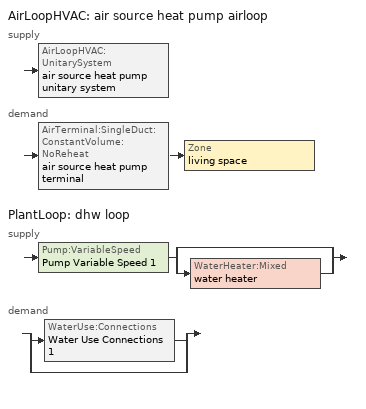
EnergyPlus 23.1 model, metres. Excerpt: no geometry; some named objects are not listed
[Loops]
AirLoopHVAC 'air source heat pump airloop'
 supply: AirLoopHVAC:UnitarySystem 'air source heat pump unitary system'
 demand: AirTerminal:SingleDuct:ConstantVolume:NoReheat 'air source heat pump terminal' > Zone 'living space'
PlantLoop 'dhw loop'
 supply: Pump:VariableSpeed 'Pump Variable Speed 1' > split
  | bypass
  | WaterHeater:Mixed 'water heater'
 demand: split
  | WaterUse:Connections 'Water Use Connections 1'
  | bypass
[ZoneControl:Thermostat]
living space Thermostat: Zone or ZoneList=living space; Control Type Schedule=living space Thermostat Schedule; Control 1=living space temperature setpoint; Temperature Difference Between Cutout And Setpoint {deltaC}=0
[ThermostatSetpoint:DualSetpoint]
living space temperature setpoint: Heating Setpoint Temperature Schedule=heating setpoint; Cooling Setpoint Temperature Schedule=cooling setpoint
[AirTerminal:SingleDuct:ConstantVolume:NoReheat]
air source heat pump terminal: Availability Schedule=Always On Discrete; Maximum Air Flow Rate {m3/s}=0.820717
[Zone equipment]
living space: air source heat pump terminal
[AirLoopHVAC]
air source heat pump airloop: Design Supply Air Flow Rate {m3/s}=0.820717; Design Return Air Flow Fraction of Supply Air Flow=1
[Sizing:System]
air source heat pump airloop: Type of Load to Size On=Sensible; Design Outdoor Air Flow Rate {m3/s}=Autosize; Central Heating Maximum System Air Flow Ratio=0.3; Preheat Design Temperature {C}=7; Preheat Design Humidity Ratio {kgWater/kgDryAir}=0.008; Precool Design Temperature {C}=12.8; Precool Design Humidity Ratio {kgWater/kgDryAir}=0.008; Central Cooling Design Supply Air Temperature {C}=12.8; Central Heating Design Supply Air Temperature {C}=16.7; Type of Zone Sum to Use=NonCoincident; 100% Outdoor Air in Cooling=Yes; 100% Outdoor Air in Heating=Yes; Central Cooling Design Supply Air Humidity Ratio {kgWater/kgDryAir}=0.0085; Central Heating Design Supply Air Humidity Ratio {kgWater/kgDryAir}=0.008; Cooling Supply Air Flow Rate Method=DesignDay; Cooling Supply Air Flow Rate {m3/s}=0; Cooling Supply Air Flow Rate Per Floor Area {m3/s-m2}=0.00996765; Cooling Fraction of Autosized Cooling Supply Air Flow Rate=1; Cooling Supply Air Flow Rate Per Unit Cooling Capacity {m3/s-W}=3.94755e-05; Heating Supply Air Flow Rate Method=DesignDay; Heating Supply Air Flow Rate {m3/s}=0; Heating Supply Air Flow Rate Per Floor Area {m3/s-m2}=0.00996765; Heating Fraction of Autosized Heating Supply Air Flow Rate=1; Heating Fraction of Autosized Cooling Supply Air Flow Rate=1; Heating Supply Air Flow Rate Per Unit Heating Capacity {m3/s-W}=3.15882e-05; System Outdoor Air Method=ZoneSum; Zone Maximum Outdoor Air Fraction=1; Cooling Design Capacity Method=CoolingDesignCapacity; Cooling Design Capacity {W}=Autosize; Cooling Design Capacity Per Floor Area {W/m2}=234.7; Fraction of Autosized Cooling Design Capacity=1; Heating Design Capacity Method=HeatingDesignCapacity; Heating Design Capacity {W}=Autosize; Heating Design Capacity Per Floor Area {W/m2}=157; Fraction of Autosized Heating Design Capacity=1; Central Cooling Capacity Control Method=OnOff; Occupant Diversity=Autosize
[AvailabilityManager:Scheduled]
air source heat pump airloop Availability Manager: Schedule=Always On Discrete
[AirLoopHVAC:UnitarySystem]
air source heat pump unitary system: Control Type=Load; Controlling Zone or Thermostat Location=living space; Dehumidification Control Type=None; Availability Schedule=Always On Discrete; Supply Fan=air source heat pump supply fan; Fan Placement=BlowThrough; Supply Air Fan Operating Mode Schedule=air source heat pump auto fan schedule; Heating Coil=air source heat pump htg coil; DX Heating Coil Sizing Ratio=1; Cooling Coil=air source heat pump clg coil; Use DOAS DX Cooling Coil=No; Minimum Supply Air Temperature {C}=2; Latent Load Control=SensibleOnlyLoadControl; Supplemental Heating Coil=air source heat pump backup htg coil; Cooling Supply Air Flow Rate Method=SupplyAirFlowRate; Cooling Supply Air Flow Rate {m3/s}=0.820717; Heating Supply Air Flow Rate Method=SupplyAirFlowRate; Heating Supply Air Flow Rate {m3/s}=0.684324; No Load Supply Air Flow Rate {m3/s}=0; Maximum Supply Air Temperature {C}=93.3333; Maximum Outdoor Dry-Bulb Temperature for Supplemental Heater Operation {C}=4.44444; Maximum Cycling Rate {cycles/hr}=2.5; Heat Pump Time Constant {s}=60; Fraction of On-Cycle Power Use=0.01; Heat Pump Fan Delay Time {s}=60; Ancillary On-Cycle Electric Power {W}=0; Ancillary Off-Cycle Electric Power {W}=0
[Fan:SystemModel]
air source heat pump supply fan: Availability Schedule=Always On Discrete; Design Maximum Air Flow Rate {m3/s}=0.820717; Speed Control Method=Discrete; Electric Power Minimum Flow Rate Fraction=0.2; Design Pressure Rise {Pa}=794.58; Motor Efficiency=1; Motor In Air Stream Fraction=1; Design Electric Power Consumption {W}=Autosize; Design Power Sizing Method=TotalEfficiencyAndPressure; Electric Power Per Unit Flow Rate {W/(m3/s)}=840; Electric Power Per Unit Flow Rate Per Unit Pressure {W/((m3/s)-Pa)}=1.66667; Fan Total Efficiency=0.75; Motor Loss Radiative Fraction=0; Number of Speeds=2; Speed Flow Fraction 1=0.83381; Speed Electric Power Fraction 1=0.5797; Speed Flow Fraction 2=1; Speed Electric Power Fraction 2=1
[Coil:Heating:DX:SingleSpeed]
air source heat pump htg coil: Availability Schedule=Always On Discrete; Gross Rated Heating Capacity {W}=16347.5; Gross Rated Heating COP {W/W}=3.72967; Rated Air Flow Rate {m3/s}=0.842627; Rated Supply Fan Power Per Volume Flow Rate 2017 {W/(m3/s)}=773.3; Rated Supply Fan Power Per Volume Flow Rate 2023 {W/(m3/s)}=934.4; Heating Capacity Function of Temperature Curve=Heat-CAP-fT1; Heating Capacity Function of Flow Fraction Curve=Heat-CAP-fFF1; Energy Input Ratio Function of Temperature Curve=Heat-EIR-fT1; Energy Input Ratio Function of Flow Fraction Curve=Heat-EIR-fFF1; Part Load Fraction Correlation Curve=Heat-PLF-fPLR1; Defrost Energy Input Ratio Function of Temperature Curve=Defrosteir; Minimum Outdoor Dry-Bulb Temperature for Compressor Operation {C}=-17.7778; Maximum Outdoor Dry-Bulb Temperature for Defrost Operation {C}=4.44444; Crankcase Heater Capacity {W}=50; Maximum Outdoor Dry-Bulb Temperature for Crankcase Heater Operation {C}=10; Defrost Strategy=ReverseCycle; Defrost Control=Timed; Defrost Time Period Fraction=0.166667; Resistive Defrost Heater Capacity {W}=2000
[Coil:Cooling:DX:SingleSpeed]
air source heat pump clg coil: Availability Schedule=Always On Discrete; Gross Rated Total Cooling Capacity {W}=16347.5; Gross Rated Sensible Heat Ratio=0.730007; Gross Rated Cooling COP {W/W}=4.28506; Rated Air Flow Rate {m3/s}=0.864784; Rated Evaporator Fan Power Per Volume Flow Rate 2017 {W/(m3/s)}=773.3; Rated Evaporator Fan Power Per Volume Flow Rate 2023 {W/(m3/s)}=934.4; Total Cooling Capacity Function of Temperature Curve=Cool-CAP-fT1; Total Cooling Capacity Function of Flow Fraction Curve=Cool-CAP-fFF1; Energy Input Ratio Function of Temperature Curve=Cool-EIR-fT1; Energy Input Ratio Function of Flow Fraction Curve=Cool-EIR-fFF1; Part Load Fraction Correlation Curve=Cool-PLF-fPLR1; Minimum Outdoor Dry-Bulb Temperature for Compressor Operation {C}=-25; Nominal Time for Condensate Removal to Begin {s}=1000; Ratio of Initial Moisture Evaporation Rate and Steady State Latent Capacity=1.5; Maximum Cycling Rate {cycles/hr}=3; Latent Capacity Time Constant {s}=45; Condenser Type=AirCooled; Evaporative Condenser Effectiveness=0.9; Evaporative Condenser Air Flow Rate {m3/s}=Autosize; Evaporative Condenser Pump Rated Power Consumption {W}=Autosize; Crankcase Heater Capacity {W}=50; Maximum Outdoor Dry-Bulb Temperature for Crankcase Heater Operation {C}=10; Basin Heater Capacity {W/K}=0; Basin Heater Setpoint Temperature {C}=2
[Coil:Heating:Electric]
air source heat pump backup htg coil: Availability Schedule=Always On Discrete; Efficiency=1; Nominal Capacity {W}=8854.56
[PlantLoop]
dhw loop: Fluid Type=Water; Plant Equipment Operation Scheme=dhw loop Operation Schemes; Maximum Loop Temperature {C}=100; Minimum Loop Temperature {C}=0; Maximum Loop Flow Rate {m3/s}=0.01; Minimum Loop Flow Rate {m3/s}=0; Plant Loop Volume {m3}=0.003; Load Distribution Scheme=Optimal; Plant Loop Demand Calculation Scheme=SingleSetpoint; Common Pipe Simulation=None
[Sizing:Plant]
dhw loop: Loop Type=Heating; Design Loop Exit Temperature {C}=52.6667; Loop Design Temperature Difference {deltaC}=5.55556; Sizing Option=NonCoincident; Zone Timesteps in Averaging Window=1; Coincident Sizing Factor Mode=None
[Pump:VariableSpeed]
Pump Variable Speed 1: Design Maximum Flow Rate {m3/s}=0.01; Design Pump Head {Pa}=1; Design Power Consumption {W}=0; Motor Efficiency=1; Fraction of Motor Inefficiencies to Fluid Stream=0; Coefficient 1 of the Part Load Performance Curve=0; Coefficient 2 of the Part Load Performance Curve=1; Coefficient 3 of the Part Load Performance Curve=0; Coefficient 4 of the Part Load Performance Curve=0; Design Minimum Flow Rate {m3/s}=0; Pump Control Type=Intermittent; Skin Loss Radiative Fraction=0.5; Design Power Sizing Method=PowerPerFlowPerPressure; Design Electric Power per Unit Flow Rate {W/(m3/s)}=348701.1; Design Shaft Power per Unit Flow Rate per Unit Head {W/((m3/s)-Pa)}=1.28205; Design Minimum Flow Rate Fraction=0
[WaterHeater:Mixed]
water heater: Tank Volume {m3}=0.170344; Setpoint Temperature Schedule=water heater setpoint; Deadband Temperature Difference {deltaC}=2; Maximum Temperature Limit {C}=99; Heater Control Type=Cycle; Heater Maximum Capacity {W}=5500.06; Heater Minimum Capacity {W}=0; Heater Ignition Minimum Flow Rate {m3/s}=0; Heater Ignition Delay {s}=0; Heater Fuel Type=Electricity; Heater Thermal Efficiency=1; Off Cycle Parasitic Fuel Consumption Rate {W}=0; Off Cycle Parasitic Fuel Type=Electricity; Off Cycle Parasitic Heat Fraction to Tank=0; On Cycle Parasitic Fuel Consumption Rate {W}=0; On Cycle Parasitic Fuel Type=Electricity; On Cycle Parasitic Heat Fraction to Tank=0; Ambient Temperature Indicator=Zone; Ambient Temperature Zone=garage; Off Cycle Loss Coefficient to Ambient Temperature {W/K}=1.16351; Off Cycle Loss Fraction to Zone=1; On Cycle Loss Coefficient to Ambient Temperature {W/K}=1.16351; On Cycle Loss Fraction to Zone=1; Use Side Effectiveness=1; Source Side Effectiveness=1; Use Side Design Flow Rate {m3/s}=Autosize; Source Side Design Flow Rate {m3/s}=Autosize; Indirect Water Heating Recovery Time {hr}=1.5; Source Side Flow Control Mode=IndirectHeatPrimarySetpoint
[WaterHeater:Sizing]
water heater: Design Mode=PeakDraw; Time Storage Can Meet Peak Draw {hr}=0.538503; Time for Tank Recovery {hr}=0; Nominal Tank Volume for Autosizing Plant Connections {m3}=1
[SetpointManager:Scheduled]
Setpoint Manager Scheduled 1: Control Variable=Temperature; Schedule=dhw temp
[WaterUse:Connections]
Water Use Connections 1: Drain Water Heat Exchanger Type=None; Drain Water Heat Exchanger Destination=Plant; Water Use Equipment Name 1=dhw fixtures; Water Use Equipment Name 2=dhw distribution waste; Water Use Equipment Name 3=clothes washer; Water Use Equipment Name 4=dishwasher
[WaterUse:Equipment]
Name | Peak Flow Rate {m3/s} | Flow Rate Fraction Schedule | Target Temperature Schedule
dhw fixtures | 2.02716e-05 | hot_water_fixtures | mixed water temperature schedule
dhw distribution waste | 6.02416e-06 | hot_water_fixtures | mixed water temperature schedule
clothes washer | 7.03231e-06 | hot_water_clothes_washer
dishwasher | 5.22416e-06 | hot_water_dishwasher
[PlantEquipmentOperationSchemes]
dhw loop Operation Schemes: Control Scheme Object Type 1=PlantEquipmentOperation:HeatingLoad; Control Scheme Name 1=dhw loop Heating Operation Scheme; Control Scheme Schedule Name 1=Always On Discrete
[PlantEquipmentOperation:HeatingLoad]
dhw loop Heating Operation Scheme: Load Range Lower Limit 1 {W}=0; Load Range Upper Limit 1 {W}=1000000000; Range Equipment List Name 1=dhw loop Heating Equipment List
[PlantEquipmentList]
dhw loop Heating Equipment List: WaterHeater:Mixed, water heater
[EnergyManagementSystem:GlobalVariable]
air_source_heat_pump_airloop_0_DZ_T
air_source_heat_pump_airloop_0_DZ_W
air_source_heat_pump_airloop_0_RetCondToDZ
air_source_heat_pump_airloop_0_RetCondToRP
air_source_heat_pump_airloop_0_RetLatLkToRP
air_source_heat_pump_airloop_0_RetSensLkToRP
air_source_heat_pump_airloop_0_SupCondToDZ
air_source_heat_pump_airloop_0_SupCondToLv
air_source_heat_pump_airloop_0_SupLatLkToDZ
air_source_heat_pump_airloop_0_SupLatLkToLv
air_source_heat_pump_airloop_0_SupSensLkToDZ
air_source_heat_pump_airloop_0_SupSensLkToLv
air_source_heat_pump_airloop_0_ZoneMixDZToLv
air_source_heat_pump_airloop_0_ZoneMixLvToDZ
air_source_heat_pump_airloop_AH_MFR
air_source_heat_pump_airloop_AH_Tout
air_source_heat_pump_airloop_AH_VFR
air_source_heat_pump_airloop_AH_Wout
air_source_heat_pump_airloop_Fan_RTF
air_source_heat_pump_airloop_RA_T
air_source_heat_pump_airloop_Ra_W
[EnergyManagementSystem:InternalVariable]
air_source_heat_pump_airloop_max_sup_fan_mfr: Internal Data Index Key=air source heat pump supply fan; Internal Data Type=Fan Maximum Mass Flow Rate
[EnergyManagementSystem:Sensor]
Name | Output:Variable or Output:Meter Index Key | Output:Variable or Output:Meter
airflow_tin_s | living space | Zone Mean Air Temperature
airflow_tt_s | living space | Zone Outdoor Air Drybulb Temperature
airflow_win_s | living space | Zone Air Humidity Ratio
air_source_heat_pump_airloop_AH_MFR_s | Node 7 | System Node Mass Flow Rate
air_source_heat_pump_airloop_AH_Tout_s | Node 7 | System Node Temperature
air_source_heat_pump_airloop_AH_VFR_s | Node 7 | System Node Current Density Volume Flow Rate
air_source_heat_pump_airloop_AH_Wout_s | Node 7 | System Node Humidity Ratio
air_source_heat_pump_airloop_Fan_RTF_s | air source heat pump supply fan | Fan Runtime Fraction Speed 1
air_source_heat_pump_airloop_Fan_RTF_s_1 | air source heat pump supply fan | Fan Runtime Fraction Speed 2
air_source_heat_pump_airloop_RA_T_s | Node 10 | System Node Temperature
air_source_heat_pump_airloop_Ra_W_s | Node 10 | System Node Humidity Ratio
air_source_heat_pump_backup_htg_coil_s | air source heat pump backup htg coil | Heating Coil Heating Energy
air_source_heat_pump_clg_coil_s | air source heat pump clg coil | Cooling Coil Total Cooling Energy
air_source_heat_pump_htg_coil_s | air source heat pump htg coil | Heating Coil Heating Energy
air_source_heat_pump_supply_fan_s | air source heat pump supply fan | Fan Electricity Energy
clg_load_liv |  | Cooling:EnergyTransfer:Zone:LIVING SPACE
clg_load_tot |  | Cooling:EnergyTransfer
clg_sp_s | cooling setpoint | Schedule Value
clothes_dryer_exhaust_0_sch_s | clothes_dryer | Schedule Value
cool_season | cooling season schedule | Schedule Value
fixedwindow_shading_coefficient | trans schedule winter=0.85 summer=0.7 | Schedule Value
htg_load_liv |  | Heating:EnergyTransfer:Zone:LIVING SPACE
htg_load_tot |  | Heating:EnergyTransfer
htg_sp_s | heating setpoint | Schedule Value
mech_vent_bath_fan_0_sch_s | mech vent bath fan 0 schedule | Schedule Value
mech_vent_range_fan_0_sch_s | mech vent range fan 0 schedule | Schedule Value
natural_vent_s | natural vent schedule | Schedule Value
out_pb_s |  | Site Outdoor Air Barometric Pressure
out_wt_s |  | Site Outdoor Air Humidity Ratio
site_vw_s |  | Site Wind Speed
water_heater_energy | water heater | Water Heater Electricity Rate
water_heater_off_cycle_parasitic | water heater | Water Heater Off Cycle Parasitic Electricity Rate
water_heater_on_cycle_parasitic | water heater | Water Heater On Cycle Parasitic Electricity Rate
zone_clg_unmet_s | living space | Zone Cooling Setpoint Not Met Time
zone_htg_unmet_s | living space | Zone Heating Setpoint Not Met Time
[EnergyManagementSystem:Actuator]
Name | Actuated Component Unique | Actuated Component Type | Actuated Component Control Type
air_source_heat_pump_airloop_0_RetCondToDZ_equip_act | air_source_heat_pump_airloop_0_RetCondToDZ equip | OtherEquipment | Power Level
air_source_heat_pump_airloop_0_RetCondToRP_equip_act | air_source_heat_pump_airloop_0_RetCondToRP equip | OtherEquipment | Power Level
air_source_heat_pump_airloop_0_RetLatLkToRP_equip_act | air_source_heat_pump_airloop_0_RetLatLkToRP equip | OtherEquipment | Power Level
air_source_heat_pump_airloop_0_RetSensLkToRP_equip_act | air_source_heat_pump_airloop_0_RetSensLkToRP equip | OtherEquipment | Power Level
air_source_heat_pump_airloop_0_SupCondToDZ_equip_act | air_source_heat_pump_airloop_0_SupCondToDZ equip | OtherEquipment | Power Level
air_source_heat_pump_airloop_0_SupCondToLv_equip_act | air_source_heat_pump_airloop_0_SupCondToLv equip | OtherEquipment | Power Level
air_source_heat_pump_airloop_0_SupLatLkToDZ_equip_act | air_source_heat_pump_airloop_0_SupLatLkToDZ equip | OtherEquipment | Power Level
air_source_heat_pump_airloop_0_SupLatLkToLv_equip_act | air_source_heat_pump_airloop_0_SupLatLkToLv equip | OtherEquipment | Power Level
air_source_heat_pump_airloop_0_SupSensLkToDZ_equip_act | air_source_heat_pump_airloop_0_SupSensLkToDZ equip | OtherEquipment | Power Level
air_source_heat_pump_airloop_0_SupSensLkToLv_equip_act | air_source_heat_pump_airloop_0_SupSensLkToLv equip | OtherEquipment | Power Level
air_source_heat_pump_airloop_0_ZoneMixDZToLv_mix_act | air_source_heat_pump_airloop_0_ZoneMixDZToLv mix | ZoneMixing | Air Exchange Flow Rate
air_source_heat_pump_airloop_0_ZoneMixLvToDZ_mix_act | air_source_heat_pump_airloop_0_ZoneMixLvToDZ mix | ZoneMixing | Air Exchange Flow Rate
fixedwindow0_actuator | Window1 | Surface | View Factor To Ground
fixedwindow1_actuator | Window2 | Surface | View Factor To Ground
fixedwindow2_actuator | Window3 | Surface | View Factor To Ground
fixedwindow3_actuator | Window4 | Surface | View Factor To Ground
fixedwindow4_actuator | Window5 | Surface | View Factor To Ground
fixedwindow5_actuator | Window6 | Surface | View Factor To Ground
fixedwindow6_actuator | Window7 | Surface | View Factor To Ground
fixedwindow7_actuator | Window8 | Surface | View Factor To Ground
fixedwindow8_actuator | Window9 | Surface | View Factor To Ground
fixedwindow9_actuator | Window10 | Surface | View Factor To Ground
infil_flow_act | infil flow | Zone Infiltration | Air Exchange Flow Rate
mech_vent_house_fan_cfis_act | mech vent house fan cfis | ElectricEquipment | Electricity Rate
mech_vent_house_fan_latent_load_equip_act | mech vent house fan latent load equip | OtherEquipment | Power Level
mech_vent_house_fan_sensible_load_equip_act | mech vent house fan sensible load equip | OtherEquipment | Power Level
natural_vent_flow_act | natural vent flow | Zone Infiltration | Air Exchange Flow Rate
water_heater_ec_adj_act | water heater EC adjustment | OtherEquipment | Power Level
whole_house_fan_act | whole house fan | ElectricEquipment | Electricity Rate
whole_house_fan_flow_act | whole house fan flow | Zone Infiltration | Air Exchange Flow Rate
whole_house_fan_mix_act | whole house fan mix | ZoneMixing | Air Exchange Flow Rate
[EnergyManagementSystem:Program]
air_source_heat_pump_airloop_0_duct_program: Set air_source_heat_pump_airloop_AH_MFR = air_source_heat_pump_airloop_AH_MFR_s; Set air_source_heat_pump_airloop_Fan_RTF = 0; Set air_source_heat_pump_airloop_Fan_RTF = air_source_heat_pump_airloop_Fan_RTF + air_source_heat_pump_airloop_Fan_RTF_s; Set air_source_heat_pump_airloop_Fan_RTF = air_source_heat_pump_airloop_Fan_RTF + air_source_heat_pump_airloop_Fan_RTF_s_1; Set air_source_heat_pump_airloop_AH_VFR = air_source_heat_pump_airloop_AH_VFR_s; Set air_source_heat_pump_airloop_AH_Tout = air_source_heat_pump_airloop_AH_Tout_s; Set air_source_heat_pump_airloop_AH_Wout = air_source_heat_pump_airloop_AH_Wout_s; Set air_source_heat_pump_airloop_RA_T = air_source_heat_pump_airloop_RA_T_s; Set air_source_heat_pump_airloop_Ra_W = air_source_heat_pump_airloop_Ra_W_s; Set air_source_heat_pump_airloop_0_DZ_T = air_source_heat_pump_airloop_0_DZ_T_s; Set air_source_heat_pump_airloop_0_DZ_W = air_source_heat_pump_airloop_0_DZ_W_s; Run air_source_heat_pump_airloop_0_duct_subroutine; Set air_source_heat_pump_airloop_0_SupSensLkToLv_equip_act = air_source_heat_pump_airloop_0_SupSensLkToLv; Set air_source_heat_pump_airloop_0_SupLatLkToLv_equip_act = air_source_heat_pump_airloop_0_SupLatLkToLv; Set air_source_heat_pump_airloop_0_SupCondToLv_equip_act = air_source_heat_pump_airloop_0_SupCondToLv; Set air_source_heat_pump_airloop_0_RetSensLkToRP_equip_act = air_source_heat_pump_airloop_0_RetSensLkToRP; Set air_source_heat_pump_airloop_0_RetLatLkToRP_equip_act = air_source_heat_pump_airloop_0_RetLatLkToRP; Set air_source_heat_pump_airloop_0_RetCondToRP_equip_act = air_source_heat_pump_airloop_0_RetCondToRP; Set air_source_heat_pump_airloop_0_RetCondToDZ_equip_act = air_source_heat_pump_airloop_0_RetCondToDZ; Set air_source_heat_pump_airloop_0_SupCondToDZ_equip_act = air_source_heat_pump_airloop_0_SupCondToDZ; Set air_source_heat_pump_airloop_0_SupSensLkToDZ_equip_act = air_source_heat_pump_airloop_0_SupSensLkToDZ; Set air_source_heat_pump_airloop_0_SupLatLkToDZ_equip_act = air_source_heat_pump_airloop_0_SupLatLkToDZ; Set air_source_heat_pump_airloop_0_ZoneMixDZToLv_mix_act = air_source_heat_pump_airloop_0_ZoneMixDZToLv; Set air_source_heat_pump_airloop_0_ZoneMixLvToDZ_mix_act = air_source_heat_pump_airloop_0_ZoneMixLvToDZ
air_source_heat_pump_supply_fan_disaggregate_program: Set air_source_heat_pump_supply_fan_clg = 0; Set air_source_heat_pump_supply_fan_primary_htg = 0; Set air_source_heat_pump_supply_fan_backup_htg = 0; If air_source_heat_pump_clg_coil_s > 0; Set air_source_heat_pump_supply_fan_clg = air_source_heat_pump_supply_fan_s; ElseIf (air_source_heat_pump_htg_coil_s > 0) && (air_source_heat_pump_backup_htg_coil_s > 0); Set air_source_heat_pump_supply_fan_primary_htg = air_source_heat_pump_supply_fan_s * air_source_heat_pump_htg_coil_s / (air_source_heat_pump_htg_coil_s + air_source_heat_pump_backup_htg_coil_s); Set air_source_heat_pump_supply_fan_backup_htg = air_source_heat_pump_supply_fan_s * air_source_heat_pump_backup_htg_coil_s / (air_source_heat_pump_htg_coil_s + air_source_heat_pump_backup_htg_coil_s); ElseIf air_source_heat_pump_htg_coil_s > 0; Set air_source_heat_pump_supply_fan_primary_htg = air_source_heat_pump_supply_fan_s; ElseIf air_source_heat_pump_backup_htg_coil_s > 0; Set air_source_heat_pump_supply_fan_backup_htg = air_source_heat_pump_supply_fan_s; EndIf
fixedwindow_view_factor_to_ground_program: Set fixedwindow0_actuator = 0.5*fixedwindow_shading_coefficient; Set fixedwindow1_actuator = 0.5*fixedwindow_shading_coefficient; Set fixedwindow2_actuator = 0.5*fixedwindow_shading_coefficient; Set fixedwindow3_actuator = 0.5*fixedwindow_shading_coefficient; Set fixedwindow4_actuator = 0.5*fixedwindow_shading_coefficient; Set fixedwindow5_actuator = 0.5*fixedwindow_shading_coefficient; Set fixedwindow6_actuator = 0.5*fixedwindow_shading_coefficient; Set fixedwindow7_actuator = 0.5*fixedwindow_shading_coefficient; Set fixedwindow8_actuator = 0.5*fixedwindow_shading_coefficient; Set fixedwindow9_actuator = 0.5*fixedwindow_shading_coefficient
infil_program: Set p_m = 0.14; Set p_s = 0.22; Set s_m = 270; Set s_s = 370; Set z_m = 9.99744; Set z_s = 4.8768; Set f_t = (((s_m/z_m)^p_m)*((z_s/s_s)^p_s)); Set Tdiff = airflow_tin_s-airflow_tt_s; Set dT = @Abs Tdiff; Set c = 0.2166; Set Cs = 0.0855; Set Cw = 0.0997; Set n = 0.65; Set sft = (f_t*0.5); Set temp1 = ((c*Cw)*((sft*site_vw_s)^(2*n)))^2; Set Qinf = (((c*Cs*(dT^n))^2)+temp1)^0.5; Set Qinf = (@Max Qinf 0); Set mech_vent_house_fan_sensible_load_equip_act = 0.0; Set mech_vent_house_fan_latent_load_equip_act = 0.0; Set OASupInPb = out_pb_s; Set OASupInTemp = airflow_tt_s; Set OASupInW = out_wt_s; Set OASupRho = (@RhoAirFnPbTdbW OASupInPb OASupInTemp OASupInW); Set OASupCp = (@CpAirFnW OASupInW); Set OASupInEnth = (@HFnTdbW OASupInTemp OASupInW); Set ZoneTemp = airflow_tin_s; Set ZoneW = airflow_win_s; Set ZoneCp = (@CpAirFnW ZoneW); Set ZoneAirEnth = (@HFnTdbW ZoneTemp ZoneW); Set mech_vent_house_fan_cfis_act = 0.0; Set QWHV_cfis_sup = 0.0; Set QWHV_cfis_suppl_sup = 0.0; Set QWHV_cfis_suppl_exh = 0.0; Set Qrange = 0; Set Qrange = Qrange + 0.04719 * mech_vent_range_fan_0_sch_s; Set Qbath = 0; Set Qbath = Qbath + 0.04719 * mech_vent_bath_fan_0_sch_s; Set Qdryer = 0; Set Qdryer = Qdryer + 0.09906 * clothes_dryer_exhaust_0_sch_s; Set QWHV_sup = 0.0; Set QWHV_exh = 0.0; Set Qexhaust = Qrange + Qbath + Qdryer + QWHV_exh + QWHV_cfis_suppl_exh; Set Qsupply = QWHV_sup + QWHV_cfis_sup + QWHV_cfis_suppl_sup; Set Qfan = (@Max Qexhaust Qsupply); If Qfan > 0; Set Qavg = ((Qexhaust + Qsupply) / 2.0); If ((@Abs (Qexhaust - Qavg)) / Qavg) <= 0.1; Set phi = 1; Else; Set phi = (Qinf / (Qinf + Qfan)); EndIf; Set Qinf_adj = phi * Qinf; Else; Set Qinf_adj = Qinf; EndIf; Set infil_flow_act = Qinf_adj; Set Qload = Qfan; Set Effectiveness_Sens = 0.0; Set Effectiveness_Lat = 0.0; Set Fan_MFR = Qload * OASupRho; Set ZoneInEnth = OASupInEnth; Set ZoneInTemp = OASupInTemp; Set FanTotalToLv = Fan_MFR * (ZoneInEnth - ZoneAirEnth); Set FanSensToLv = Fan_MFR * ZoneCp * (ZoneInTemp - ZoneTemp); Set FanLatToLv = FanTotalToLv - FanSensToLv; Set mech_vent_house_fan_sensible_load_equip_act = mech_vent_house_fan_sensible_load_equip_act + FanSensToLv; Set mech_vent_house_fan_latent_load_equip_act = mech_vent_house_fan_latent_load_equip_act + FanLatToLv
natural_vent_program: Set Tin = airflow_tin_s; Set Tout = airflow_tt_s; Set Wout = out_wt_s; Set Pbar = out_pb_s; Set Phiout = (@RhFnTdbWPb Tout Wout Pbar); Set MaxHR = 0.0115; Set MaxRH = 0.7; Set Tnvsp = (htg_sp_s + clg_sp_s) / 2; Set NVavail = natural_vent_s; Set ClgSsnAvail = cool_season; Set natural_vent_flow_act = 0; Set whole_house_fan_flow_act = 0; Set whole_house_fan_mix_act = 0; Set whole_house_fan_act = 0; If ((Wout < MaxHR) && (Phiout < MaxRH) && (Tin > Tout) && (Tin > Tnvsp) && (ClgSsnAvail > 0)); Set WHF_Flow = 0; Set Adj = (Tin-Tnvsp)/(Tin-Tout); Set Adj = (@Min Adj 1); Set Adj = (@Max Adj 0); If (WHF_Flow > 0); Set whole_house_fan_flow_act = WHF_Flow*Adj; Set whole_house_fan_mix_act = WHF_Flow*Adj; Set WHF_W = 0; Set whole_house_fan_act = WHF_W*Adj; ElseIf (NVavail > 0); Set NVArea = 9445.061884032002; Set Cs = 0.00017926040778923255; Set Cw = 8.70903777141566e-05; Set Tdiff = Tin-Tout; Set dT = (@Abs Tdiff); Set Vwind = site_vw_s; Set SGNV = NVArea*Adj*((((Cs*dT)+(Cw*(Vwind^2)))^0.5)/1000); Set MaxNV = 2.7423292766208007; Set natural_vent_flow_act = (@Min SGNV MaxNV); EndIf; EndIf
total_loads_program: Set loads_htg_tot = 0; Set loads_clg_tot = 0; If htg_load_liv > 0; Set loads_htg_tot = (htg_load_tot - clg_load_tot) * 1.0; ElseIf clg_load_liv > 0; Set loads_clg_tot = (clg_load_tot - htg_load_tot) * 1.0; EndIf
unmet_hours_program: Set htg_unmet_hours = 0; Set clg_unmet_hours = 0; If ((DayOfYear >= 1) && (DayOfYear <= 365)); Set htg_unmet_hours = htg_unmet_hours + zone_htg_unmet_s; EndIf; If ((DayOfYear >= 1) && (DayOfYear <= 365)); Set clg_unmet_hours = clg_unmet_hours + zone_clg_unmet_s; EndIf
water_heater_EC_adj: Set dhw_e_cons = water_heater_energy + water_heater_on_cycle_parasitic + water_heater_off_cycle_parasitic; Set water_heater_ec_adj_act = 0.0 * dhw_e_cons; Set ec_adj_energy = water_heater_ec_adj_act * 3600 * SystemTimeStep
[EnergyManagementSystem:Subroutine]
air_source_heat_pump_airloop_0_duct_subroutine: Set AH_MFR = air_source_heat_pump_airloop_AH_MFR; If AH_MFR>0; Set AH_Tout = air_source_heat_pump_airloop_AH_Tout; Set AH_Wout = air_source_heat_pump_airloop_AH_Wout; Set RA_T = air_source_heat_pump_airloop_RA_T; Set RA_W = air_source_heat_pump_airloop_Ra_W; Set Fan_RTF = air_source_heat_pump_airloop_Fan_RTF; Set DZ_T = air_source_heat_pump_airloop_0_DZ_T; Set DZ_W = air_source_heat_pump_airloop_0_DZ_W; Set AH_VFR = air_source_heat_pump_airloop_AH_VFR; Set h_SA = (@HFnTdbW AH_Tout AH_Wout); Set h_RA = (@HFnTdbW RA_T RA_W); Set h_fg = (@HfgAirFnWTdb AH_Wout AH_Tout); Set h_DZ = (@HFnTdbW DZ_T DZ_W); Set air_cp = 1006.0; Set f_sup = 0.2; Set f_ret = 0.1; Set sup_lk_mfr = f_sup * AH_MFR; Set ret_lk_mfr = f_ret * AH_MFR; Set SupTotLkToLiv = sup_lk_mfr*(h_RA - h_SA); Set SupLatLkToLv = sup_lk_mfr*h_fg*(RA_W-AH_Wout); Set SupSensLkToLv = SupTotLkToLiv-SupLatLkToLv; Set supply_ua = 41.451; Set eTm = 0-((Fan_RTF/(AH_MFR*air_cp))*supply_ua); Set t_sup = DZ_T+((AH_Tout-DZ_T)*(@Exp eTm)); Set SupCondToLv = AH_MFR*air_cp*(t_sup-AH_Tout); Set SupCondToDZ = 0-SupCondToLv; Set return_ua = 13.748; Set eTm = 0-((Fan_RTF/(AH_MFR*air_cp))*return_ua); Set t_ret = DZ_T+((RA_T-DZ_T)*(@Exp eTm)); Set RetCondToRP = AH_MFR*air_cp*(t_ret-RA_T); Set RetCondToDZ = 0-RetCondToRP; Set RetLatLkToRP = 0; Set RetSensLkToRP = ret_lk_mfr*air_cp*(DZ_T-RA_T); Set SupTotLkToDZ = sup_lk_mfr*(h_SA-h_DZ); Set SupLatLkToDZ = sup_lk_mfr*h_fg*(AH_Wout-DZ_W); Set SupSensLkToDZ = SupTotLkToDZ-SupLatLkToDZ; Set f_imbalance = f_sup-f_ret; Set oa_vfr = 1.0 * f_imbalance * AH_VFR; Set sup_lk_vfr = f_sup * AH_VFR; Set ret_lk_vfr = f_ret * AH_VFR; If f_sup > f_ret; Set ZoneMixLvToDZ = 0; Set ZoneMixDZToLv = (sup_lk_vfr-ret_lk_vfr)-oa_vfr; Else; Set ZoneMixLvToDZ = (ret_lk_vfr-sup_lk_vfr)+oa_vfr; Set ZoneMixDZToLv = 0; EndIf; Else; Set SupLatLkToLv = 0; Set SupSensLkToLv = 0; Set SupCondToLv = 0; Set RetCondToRP = 0; Set RetLatLkToRP = 0; Set RetSensLkToRP = 0; Set RetCondToDZ = 0; Set SupCondToDZ = 0; Set SupLatLkToDZ = 0; Set SupSensLkToDZ = 0; Set ZoneMixLvToDZ = 0; Set ZoneMixDZToLv = 0; EndIf; Set air_source_heat_pump_airloop_0_SupLatLkToLv = SupLatLkToLv; Set air_source_heat_pump_airloop_0_SupSensLkToLv = SupSensLkToLv; Set air_source_heat_pump_airloop_0_SupCondToLv = SupCondToLv; Set air_source_heat_pump_airloop_0_RetCondToRP = RetCondToRP; Set air_source_heat_pump_airloop_0_RetLatLkToRP = RetLatLkToRP; Set air_source_heat_pump_airloop_0_RetSensLkToRP = RetSensLkToRP; Set air_source_heat_pump_airloop_0_RetCondToDZ = RetCondToDZ; Set air_source_heat_pump_airloop_0_SupCondToDZ = SupCondToDZ; Set air_source_heat_pump_airloop_0_SupLatLkToDZ = SupLatLkToDZ; Set air_source_heat_pump_airloop_0_SupSensLkToDZ = SupSensLkToDZ; Set air_source_heat_pump_airloop_0_ZoneMixLvToDZ = ZoneMixLvToDZ; Set air_source_heat_pump_airloop_0_ZoneMixDZToLv = ZoneMixDZToLv
[EnergyManagementSystem:ProgramCallingManager]
air source heat pump supply fan disaggregate program calling manager: EndOfSystemTimestepBeforeHVACReporting; air_source_heat_pump_supply_fan_disaggregate_program
air_source_heat_pump_airloop_0_duct_program calling manager: EndOfSystemTimestepAfterHVACReporting; air_source_heat_pump_airloop_0_duct_program
fixedwindow_view_factor_to_ground_program calling manager: BeginZoneTimestepAfterInitHeatBalance; fixedwindow_view_factor_to_ground_program
infil_program calling manager: BeginZoneTimestepAfterInitHeatBalance; infil_program
natural_vent_program calling manager: BeginZoneTimestepAfterInitHeatBalance; natural_vent_program
total_loads_program calling manager: EndOfZoneTimestepAfterZoneReporting; total_loads_program
unmet_hours_program calling manager: EndOfZoneTimestepBeforeZoneReporting; unmet_hours_program
water heater EC_adj ProgramManager: EndOfSystemTimestepBeforeHVACReporting; water_heater_EC_adj
[EnergyManagementSystem:OutputVariable]
Name | EMS Variable | Type of Data in Variable | Update Frequency | EMS Program or Subroutine | Units
air source heat pump supply fan clg disaggregate | air_source_heat_pump_supply_fan_clg | Summed | SystemTimestep | air_source_heat_pump_supply_fan_disaggregate_program | J
air source heat pump supply fan htg backup disaggregate | air_source_heat_pump_supply_fan_backup_htg | Summed | SystemTimestep | air_source_heat_pump_supply_fan_disaggregate_program | J
air source heat pump supply fan htg primary disaggregate | air_source_heat_pump_supply_fan_primary_htg | Summed | SystemTimestep | air_source_heat_pump_supply_fan_disaggregate_program | J
water heater EC adjustment outvar | ec_adj_energy | Summed | SystemTimestep | water_heater_EC_adj | J
loads_htg_tot_peakload_outvar; loads_htg_tot_annual_outvar; loads_htg_tot_timeseries_outvar | loads_htg_tot | Summed | ZoneTimestep | total_loads_program | J
loads_clg_tot_peakload_outvar; loads_clg_tot_annual_outvar; loads_clg_tot_timeseries_outvar | loads_clg_tot | Summed | ZoneTimestep | total_loads_program | J
htg_unmet_hours_annual_outvar; htg_unmet_hours_timeseries_outvar | htg_unmet_hours | Summed | ZoneTimestep | unmet_hours_program | hr
clg_unmet_hours_annual_outvar; clg_unmet_hours_timeseries_outvar | clg_unmet_hours | Summed | ZoneTimestep | unmet_hours_program | hr
infil_flow_act_timeseries_outvar | infil_flow_act | Averaged | ZoneTimestep | infil_program | m^3/s
Qfan_timeseries_outvar | Qfan | Averaged | ZoneTimestep | infil_program | m^3/s
natural_vent_flow_act_timeseries_outvar | natural_vent_flow_act | Averaged | ZoneTimestep | natural_vent_program | m^3/s
whole_house_fan_flow_act_timeseries_outvar | whole_house_fan_flow_act | Averaged | ZoneTimestep | natural_vent_program | m^3/s
[Schedule:Constant]
Name | Hourly Value
Always On Discrete | 1
air source heat pump auto fan schedule | 0
dhw temp; water heater setpoint | 52.6667
mixed water temperature schedule | 40.5556
[Schedule:File] File=C:/Users/ylou2/Desktop/resstock-3.1.0/national_baseline/run9/run/in.schedules.csv; Rows to Skip at Top=1; Number of Hours of Data=8760; Column Separator=Comma; Interpolate to Timestep=No; Minutes per Item=60; Adjust Schedule for Daylight Savings=Yes
Name | Column Number
clothes_dryer | 7
dishwasher | 5
hot_water_fixtures | 13
hot_water_clothes_washer | 12
hot_water_dishwasher | 11
[Schedule:Day:Interval]
mech vent bath fan 0 schedule allday1: No, 20:00, 0, 21:00, 1, 24:00, 0
mech vent bath fan 0 schedule default day; mech vent range fan 0 schedule default day; heating setpoint default day; cooling setpoint default day; cooling season schedule allday1; cooling season schedule default day; natural vent schedule default day; trans schedule winter=0.85 summer=0.7 default day: No, 24:00, 0
mech vent range fan 0 schedule allday1: No, 15:00, 0, 16:00, 1, 24:00, 0
heating setpoint allday1; cooling setpoint allday1: No, 24:00, 23.0556
cooling season schedule allday2; natural vent schedule avail day: No, 24:00, 1
trans schedule winter=0.85 summer=0.7 allday1: No, 24:00, 0.85
trans schedule winter=0.85 summer=0.7 allday32: No, 24:00, 0.7
[Schedule:Week:Daily]
mech vent bath fan 0 schedule Week Rule - Jan1-Dec31: mech vent bath fan 0 schedule allday1, mech vent bath fan 0 schedule allday1, mech vent bath fan 0 schedule allday1, mech vent bath fan 0 schedule allday1, mech vent bath fan 0 schedule allday1, mech vent bath fan 0 schedule allday1, mech vent bath fan 0 schedule allday1, mech vent bath fan 0 schedule default day, mech vent bath fan 0 schedule default day, mech vent bath fan 0 schedule default day, mech vent bath fan 0 schedule default day, mech vent bath fan 0 schedule default day
mech vent range fan 0 schedule Week Rule - Jan1-Dec31: mech vent range fan 0 schedule allday1, mech vent range fan 0 schedule allday1, mech vent range fan 0 schedule allday1, mech vent range fan 0 schedule allday1, mech vent range fan 0 schedule allday1, mech vent range fan 0 schedule allday1, mech vent range fan 0 schedule allday1, mech vent range fan 0 schedule default day, mech vent range fan 0 schedule default day, mech vent range fan 0 schedule default day, mech vent range fan 0 schedule default day, mech vent range fan 0 schedule default day
heating setpoint Week Rule - Jan1-Dec31: heating setpoint allday1, heating setpoint allday1, heating setpoint allday1, heating setpoint allday1, heating setpoint allday1, heating setpoint allday1, heating setpoint allday1, heating setpoint default day, heating setpoint default day, heating setpoint default day, heating setpoint default day, heating setpoint default day
cooling setpoint Week Rule - Jan1-Dec31: cooling setpoint allday1, cooling setpoint allday1, cooling setpoint allday1, cooling setpoint allday1, cooling setpoint allday1, cooling setpoint allday1, cooling setpoint allday1, cooling setpoint default day, cooling setpoint default day, cooling setpoint default day, cooling setpoint default day, cooling setpoint default day
cooling season schedule Week Rule - Jan1-Jan27: cooling season schedule allday1, cooling season schedule allday1, cooling season schedule allday1, cooling season schedule allday1, cooling season schedule allday1, cooling season schedule allday1, cooling season schedule allday1, cooling season schedule default day, cooling season schedule default day, cooling season schedule default day, cooling season schedule default day, cooling season schedule default day
cooling season schedule Week Rule - Jan28-Feb3: cooling season schedule allday1, cooling season schedule allday1, cooling season schedule allday1, cooling season schedule allday1, cooling season schedule allday2, cooling season schedule allday2, cooling season schedule allday2, cooling season schedule default day, cooling season schedule default day, cooling season schedule default day, cooling season schedule default day, cooling season schedule default day
cooling season schedule Week Rule - Feb4-Dec31: cooling season schedule allday2, cooling season schedule allday2, cooling season schedule allday2, cooling season schedule allday2, cooling season schedule allday2, cooling season schedule allday2, cooling season schedule allday2, cooling season schedule default day, cooling season schedule default day, cooling season schedule default day, cooling season schedule default day, cooling season schedule default day
natural vent schedule Week Rule - Jan1-Jan6: natural vent schedule avail day, natural vent schedule avail day, natural vent schedule default day, natural vent schedule avail day, natural vent schedule default day, natural vent schedule avail day, natural vent schedule default day, natural vent schedule default day, natural vent schedule default day, natural vent schedule default day, natural vent schedule default day, natural vent schedule default day
natural vent schedule Week Rule - Jan7-Dec31: natural vent schedule default day, natural vent schedule avail day, natural vent schedule default day, natural vent schedule avail day, natural vent schedule default day, natural vent schedule avail day, natural vent schedule default day, natural vent schedule default day, natural vent schedule default day, natural vent schedule default day, natural vent schedule default day, natural vent schedule default day
trans schedule winter=0.85 summer=0.7 Week Rule - Jan1-Jan27: trans schedule winter=0.85 summer=0.7 allday1, trans schedule winter=0.85 summer=0.7 allday1, trans schedule winter=0.85 summer=0.7 allday1, trans schedule winter=0.85 summer=0.7 allday1, trans schedule winter=0.85 summer=0.7 allday1, trans schedule winter=0.85 summer=0.7 allday1, trans schedule winter=0.85 summer=0.7 allday1, trans schedule winter=0.85 summer=0.7 default day, trans schedule winter=0.85 summer=0.7 default day, trans schedule winter=0.85 summer=0.7 default day, trans schedule winter=0.85 summer=0.7 default day, trans schedule winter=0.85 summer=0.7 default day
trans schedule winter=0.85 summer=0.7 Week Rule - Jan28-Feb3: trans schedule winter=0.85 summer=0.7 allday1, trans schedule winter=0.85 summer=0.7 allday1, trans schedule winter=0.85 summer=0.7 allday1, trans schedule winter=0.85 summer=0.7 allday1, trans schedule winter=0.85 summer=0.7 allday32, trans schedule winter=0.85 summer=0.7 allday32, trans schedule winter=0.85 summer=0.7 allday32, trans schedule winter=0.85 summer=0.7 default day, trans schedule winter=0.85 summer=0.7 default day, trans schedule winter=0.85 summer=0.7 default day, trans schedule winter=0.85 summer=0.7 default day, trans schedule winter=0.85 summer=0.7 default day
trans schedule winter=0.85 summer=0.7 Week Rule - Feb4-Dec31: trans schedule winter=0.85 summer=0.7 allday32, trans schedule winter=0.85 summer=0.7 allday32, trans schedule winter=0.85 summer=0.7 allday32, trans schedule winter=0.85 summer=0.7 allday32, trans schedule winter=0.85 summer=0.7 allday32, trans schedule winter=0.85 summer=0.7 allday32, trans schedule winter=0.85 summer=0.7 allday32, trans schedule winter=0.85 summer=0.7 default day, trans schedule winter=0.85 summer=0.7 default day, trans schedule winter=0.85 summer=0.7 default day, trans schedule winter=0.85 summer=0.7 default day, trans schedule winter=0.85 summer=0.7 default day
[Schedule:Year]
mech vent bath fan 0 schedule: mech vent bath fan 0 schedule Week Rule - Jan1-Dec31, 1, 1, 12, 31
mech vent range fan 0 schedule: mech vent range fan 0 schedule Week Rule - Jan1-Dec31, 1, 1, 12, 31
heating setpoint: heating setpoint Week Rule - Jan1-Dec31, 1, 1, 12, 31
cooling setpoint: cooling setpoint Week Rule - Jan1-Dec31, 1, 1, 12, 31
cooling season schedule: cooling season schedule Week Rule - Jan1-Jan27, 1, 1, 1, 27, cooling season schedule Week Rule - Jan28-Feb3, 1, 28, 2, 3, cooling season schedule Week Rule - Feb4-Dec31, 2, 4, 12, 31
natural vent schedule: natural vent schedule Week Rule - Jan1-Jan6, 1, 1, 1, 6, natural vent schedule Week Rule - Jan7-Dec31, 1, 7, 12, 31
trans schedule winter=0.85 summer=0.7: trans schedule winter=0.85 summer=0.7 Week Rule - Jan1-Jan27, 1, 1, 1, 27, trans schedule winter=0.85 summer=0.7 Week Rule - Jan28-Feb3, 1, 28, 2, 3, trans schedule winter=0.85 summer=0.7 Week Rule - Feb4-Dec31, 2, 4, 12, 31
[Schedule:Compact]
living space Thermostat Schedule: Through: 12/31, For: AllDays, Until: 24:00, 4
[Curve:Biquadratic] Minimum Value of x {BasedOnField A2}=-100; Maximum Value of x {BasedOnField A2}=100; Minimum Value of y {BasedOnField A3}=-100; Maximum Value of y {BasedOnField A3}=100
Name | Coefficient1 Constant | Coefficient2 x | Coefficient3 x**2 | Coefficient4 y | Coefficient5 y**2 | Coefficient6 x*y
Heat-CAP-fT1 | 0.905107 | -0.00414615 | 0 | 0.0246429 | 0 | 0
Heat-EIR-fT1 | 0.716518 | 0.0102759 | 0.000460734 | -0.00648037 | 0.000456354 | -0.00069764
Defrosteir | 0.1528 | 0 | 0 | 0 | 0 | 0
Cool-CAP-fT1 | 1.55736 | -0.0744482 | 0.0030986 | 0.00145958 | -4.1148e-05 | -0.000426714
Cool-EIR-fT1 | -0.350448 | 0.11681 | -0.00339951 | -0.00122609 | 0.000600809 | -0.000466884
[Curve:Quadratic] Minimum Value of x {BasedOnField A2}=0
Name | Coefficient1 Constant | Coefficient2 x | Coefficient3 x**2 | Maximum Value of x {BasedOnField A2} | Minimum Curve Output {BasedOnField A3} | Maximum Curve Output {BasedOnField A3}
Heat-CAP-fFF1 | 0.694045 | 0.474208 | -0.168253 | 2 | 0 | 2
Heat-EIR-fFF1 | 2.18542 | -1.94283 | 0.757409 | 2 | 0 | 2
Heat-PLF-fPLR1 | 0.89 | 0.11 | 0 | 1 | 0.7 | 1
Cool-CAP-fFF1 | 0.718664 | 0.417974 | -0.136638 | 2 | 0 | 2
Cool-EIR-fFF1 | 1.14349 | -0.13944 | -0.00404779 | 2 | 0 | 2
Cool-PLF-fPLR1 | 0.93 | 0.07 | 0 | 1 | 0.7 | 1
